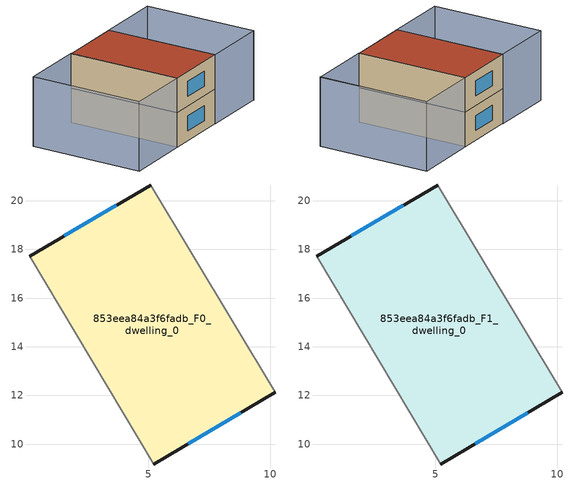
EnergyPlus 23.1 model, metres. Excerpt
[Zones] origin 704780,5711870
853eea84a3f6fadb_F0_dwelling_0
 floor ground (EU_floor_Construction): 5.1,20.65 10.21,12.12 5.22,9.18 0.13,17.72 z0
 wall outside (EU_wall_Construction): 5.1,20.65 0.13,17.72 / 5.22,9.18 10.21,12.12 z0:3
 wall adiabatic (EU_wall_Construction): 10.21,12.12 5.1,20.65 / 0.13,17.72 5.22,9.18 z0:3
 window (EU_Window_Construction): 3.68,19.81 1.55,18.55 / 6.64,10.02 8.79,11.28 z0.85:2.15
853eea84a3f6fadb_F1_dwelling_0
 floor to 853eea84a3f6fadb_F0_dwelling_0 (EU_floor_Construction): 5.1,20.65 10.21,12.12 5.22,9.18 0.13,17.72 z3
 wall outside (EU_wall_Construction): 5.1,20.65 0.13,17.72 / 5.22,9.18 10.21,12.12 z3:6
 wall adiabatic (EU_wall_Construction): 10.21,12.12 5.1,20.65 / 0.13,17.72 5.22,9.18 z3:6
 window (EU_Window_Construction): 3.68,19.81 1.55,18.55 / 6.64,10.02 8.79,11.28 z3.85:5.15
 roof outside (EU_roof_Construction): 10.21,12.12 5.1,20.65 0.13,17.72 5.22,9.18 z6
shading: 15.29,15.08 10.19,23.65 / 0.22,6.22 -4.85,14.79 / -4.85,14.79 0.15,17.74 / 0.15,17.74 5.22,9.18 / 5.22,9.18 0.22,6.22 / 10.17,23.68 15.29,15.11 / 15.29,15.11 10.22,12.08 / 10.22,12.08 5.1,20.65 / 5.1,20.65 10.17,23.68 z0:6
[Building]
EU S2 Campaign: North Axis=0; Terrain=City; Solar Distribution=FullExterior
[Site:Location]
London: Latitude=51.5; Longitude=-0.5; Time Zone=0; Elevation=25
[SizingPeriod:WeatherFileDays]
AnnualSizingPeriod: Begin Month=1; Begin Day of Month=1; End Month=12; End Day of Month=31; Day of Week for Start Day=Monday; Use Weather File Daylight Saving Period=No; Use Weather File Rain and Snow Indicators=No
[MATERIAL]
EU_InternalMass_Material: Roughness=MediumRough; Thickness=0.1; Conductivity=1; Density=1800; Specific Heat=900; Thermal Absorptance=0.9; Solar Absorptance=0.7; Visible Absorptance=0.7
[MATERIAL:NOMASS] Roughness=MediumRough; Thermal Absorptance=0.9; Solar Absorptance=0.7; Visible Absorptance=0.7
Name | Thermal Resistance
EU_wall_NoMass | 0.71061
EU_roof_NoMass | 2.41608
EU_floor_NoMass | 1.75078
[WINDOWMATERIAL:SIMPLEGLAZINGSYSTEM]
EU_Window_SimpleGlazing: UFactor=2.64892; Solar Heat Gain Coefficient=0.76; Visible Transmittance=0.76
[CONSTRUCTION]
EU_wall_Construction: EU_wall_NoMass
EU_roof_Construction: EU_roof_NoMass
EU_floor_Construction: EU_floor_NoMass
EU_Window_Construction: EU_Window_SimpleGlazing
EU_InternalMass_Construction: EU_InternalMass_Material
[ZONE] Type=1; Multiplier=1; Ceiling Height=autocalculate; Floor Area=autocalculate; Part of Total Floor Area=Yes
Name | Volume
853eea84a3f6fadb_F0_dwelling_0 | 172.46
853eea84a3f6fadb_F1_dwelling_0 | 172.461
[INTERNALMASS] Construction=EU_InternalMass_Construction; Surface Area=57.487
Name | Zone or ZoneList
853eea84a3f6fadb_F0_dwelling_0_EU_InternalMass | 853eea84a3f6fadb_F0_dwelling_0
853eea84a3f6fadb_F1_dwelling_0_EU_InternalMass | 853eea84a3f6fadb_F1_dwelling_0
[OTHEREQUIPMENT] Fuel Type=Electricity; Design Level Calculation Method=Watts/Area; Power per Zone Floor Area=1; Fraction Latent=0; Fraction Radiant=0; Fraction Lost=0; Carbon Dioxide Generation Rate=0; EndUse Subcategory=EU_Step8_InternalGains
Name | Zone or ZoneList or Space or SpaceList | Schedule
EU_Step8_InternalGain_853eea84a3f6fadb_F0_dwelling_0_f000 | 853eea84a3f6fadb_F0_dwelling_0 | EU_Step8_GainSchedule_853eea84a3f6fadb_F0_dwelling_0_f000
EU_Step8_InternalGain_853eea84a3f6fadb_F1_dwelling_0_f000 | 853eea84a3f6fadb_F1_dwelling_0 | EU_Step8_GainSchedule_853eea84a3f6fadb_F1_dwelling_0_f000
[ZONEVENTILATION:DESIGNFLOWRATE] Schedule=EU_AlwaysOn; Design Flow Rate Calculation Method=AirChanges/Hour; Air Changes per Hour=0.496673; Ventilation Type=Natural; Fan Pressure Rise=0; Fan Total Efficiency=1; Constant Term Coefficient=1; Temperature Term Coefficient=0; Velocity Term Coefficient=0; Velocity Squared Term Coefficient=0; Minimum Indoor Temperature=-100; Maximum Indoor Temperature=100; Delta Temperature=-100; Minimum Outdoor Temperature=-100; Maximum Outdoor Temperature=100; Maximum Wind Speed=40
Name | Zone or ZoneList or Space or SpaceList
EU_ConstantAir_853eea84a3f6fadb_F0_dwelling_0 | 853eea84a3f6fadb_F0_dwelling_0
EU_ConstantAir_853eea84a3f6fadb_F1_dwelling_0 | 853eea84a3f6fadb_F1_dwelling_0
[HVACTEMPLATE:THERMOSTAT] Constant Heating Setpoint=20; Constant Cooling Setpoint=50
EU_HeatOnly_853eea84a3f6fadb_F0_dwelling_0; EU_HeatOnly_853eea84a3f6fadb_F1_dwelling_0
[HVACTEMPLATE:ZONE:IDEALLOADSAIRSYSTEM] System Availability Schedule=EU_AlwaysOn; Maximum Heating Supply Air Temperature=50; Minimum Cooling Supply Air Temperature=13; Maximum Heating Supply Air Humidity Ratio=0.0156; Minimum Cooling Supply Air Humidity Ratio=0.0077; Heating Limit=NoLimit; Cooling Limit=NoLimit; Heating Availability Schedule=EU_AlwaysOn; Cooling Availability Schedule=EU_CoolingOff; Dehumidification Control Type=ConstantSensibleHeatRatio; Cooling Sensible Heat Ratio=0.7; Dehumidification Setpoint=60; Humidification Control Type=None; Humidification Setpoint=30; Outdoor Air Method=None; Outdoor Air Flow Rate per Person=0.00944; Outdoor Air Flow Rate per Zone Floor Area=0; Outdoor Air Flow Rate per Zone=0; Demand Controlled Ventilation Type=None; Outdoor Air Economizer Type=NoEconomizer; Heat Recovery Type=None; Sensible Heat Recovery Effectiveness=0.7; Latent Heat Recovery Effectiveness=0.65
Name | Template Thermostat
853eea84a3f6fadb_F0_dwelling_0 | EU_HeatOnly_853eea84a3f6fadb_F0_dwelling_0
853eea84a3f6fadb_F1_dwelling_0 | EU_HeatOnly_853eea84a3f6fadb_F1_dwelling_0
[SIZING:ZONE] Zone Cooling Design Supply Air Temperature Input Method=SupplyAirTemperature; Zone Cooling Design Supply Air Temperature=13; Zone Heating Design Supply Air Temperature Input Method=SupplyAirTemperature; Zone Heating Design Supply Air Temperature=50; Zone Cooling Design Supply Air Humidity Ratio=0.008; Zone Heating Design Supply Air Humidity Ratio=0.008; Cooling Design Air Flow Method=DesignDay; Cooling Design Air Flow Rate=0; Cooling Minimum Air Flow per Zone Floor Area=0.000762; Cooling Minimum Air Flow=0; Cooling Minimum Air Flow Fraction=0.2; Heating Design Air Flow Method=DesignDay; Heating Design Air Flow Rate=0; Heating Maximum Air Flow per Zone Floor Area=0.002032; Heating Maximum Air Flow=0.141576; Heating Maximum Air Flow Fraction=0.3; Account for Dedicated Outdoor Air System=No; Dedicated Outdoor Air System Control Strategy=NeutralSupplyAir; Dedicated Outdoor Air Low Setpoint Temperature for Design=autosize; Dedicated Outdoor Air High Setpoint Temperature for Design=autosize; Zone Load Sizing Method=Sensible Load Only No Latent Load; Zone Latent Cooling Design Supply Air Humidity Ratio Input Method=HumidityRatioDifference; Zone Cooling Design Supply Air Humidity Ratio Difference=0.005; Zone Latent Heating Design Supply Air Humidity Ratio Input Method=HumidityRatioDifference; Zone Humidification Design Supply Air Humidity Ratio Difference=0.005
853eea84a3f6fadb_F0_dwelling_0; 853eea84a3f6fadb_F1_dwelling_0
[SCHEDULE:CONSTANT]
Name | Hourly Value
EU_AlwaysOn | 1
EU_CoolingOff | 0
[SCHEDULE:FILE] Column Number=1; Rows to Skip at Top=0; Number of Hours of Data=8760; Column Separator=Comma; Interpolate to Timestep=No; Minutes per Item=60; Adjust Schedule for Daylight Savings=Yes
Name | File
EU_Step8_GainSchedule_853eea84a3f6fadb_F0_dwelling_0_f000 | ../../schedules/853eea84a3f6fadb/853eea84a3f6fadb_F0_dwelling_0_f000_gain.csv
EU_Step8_GainSchedule_853eea84a3f6fadb_F1_dwelling_0_f000 | ../../schedules/853eea84a3f6fadb/853eea84a3f6fadb_F1_dwelling_0_f000_gain.csv
